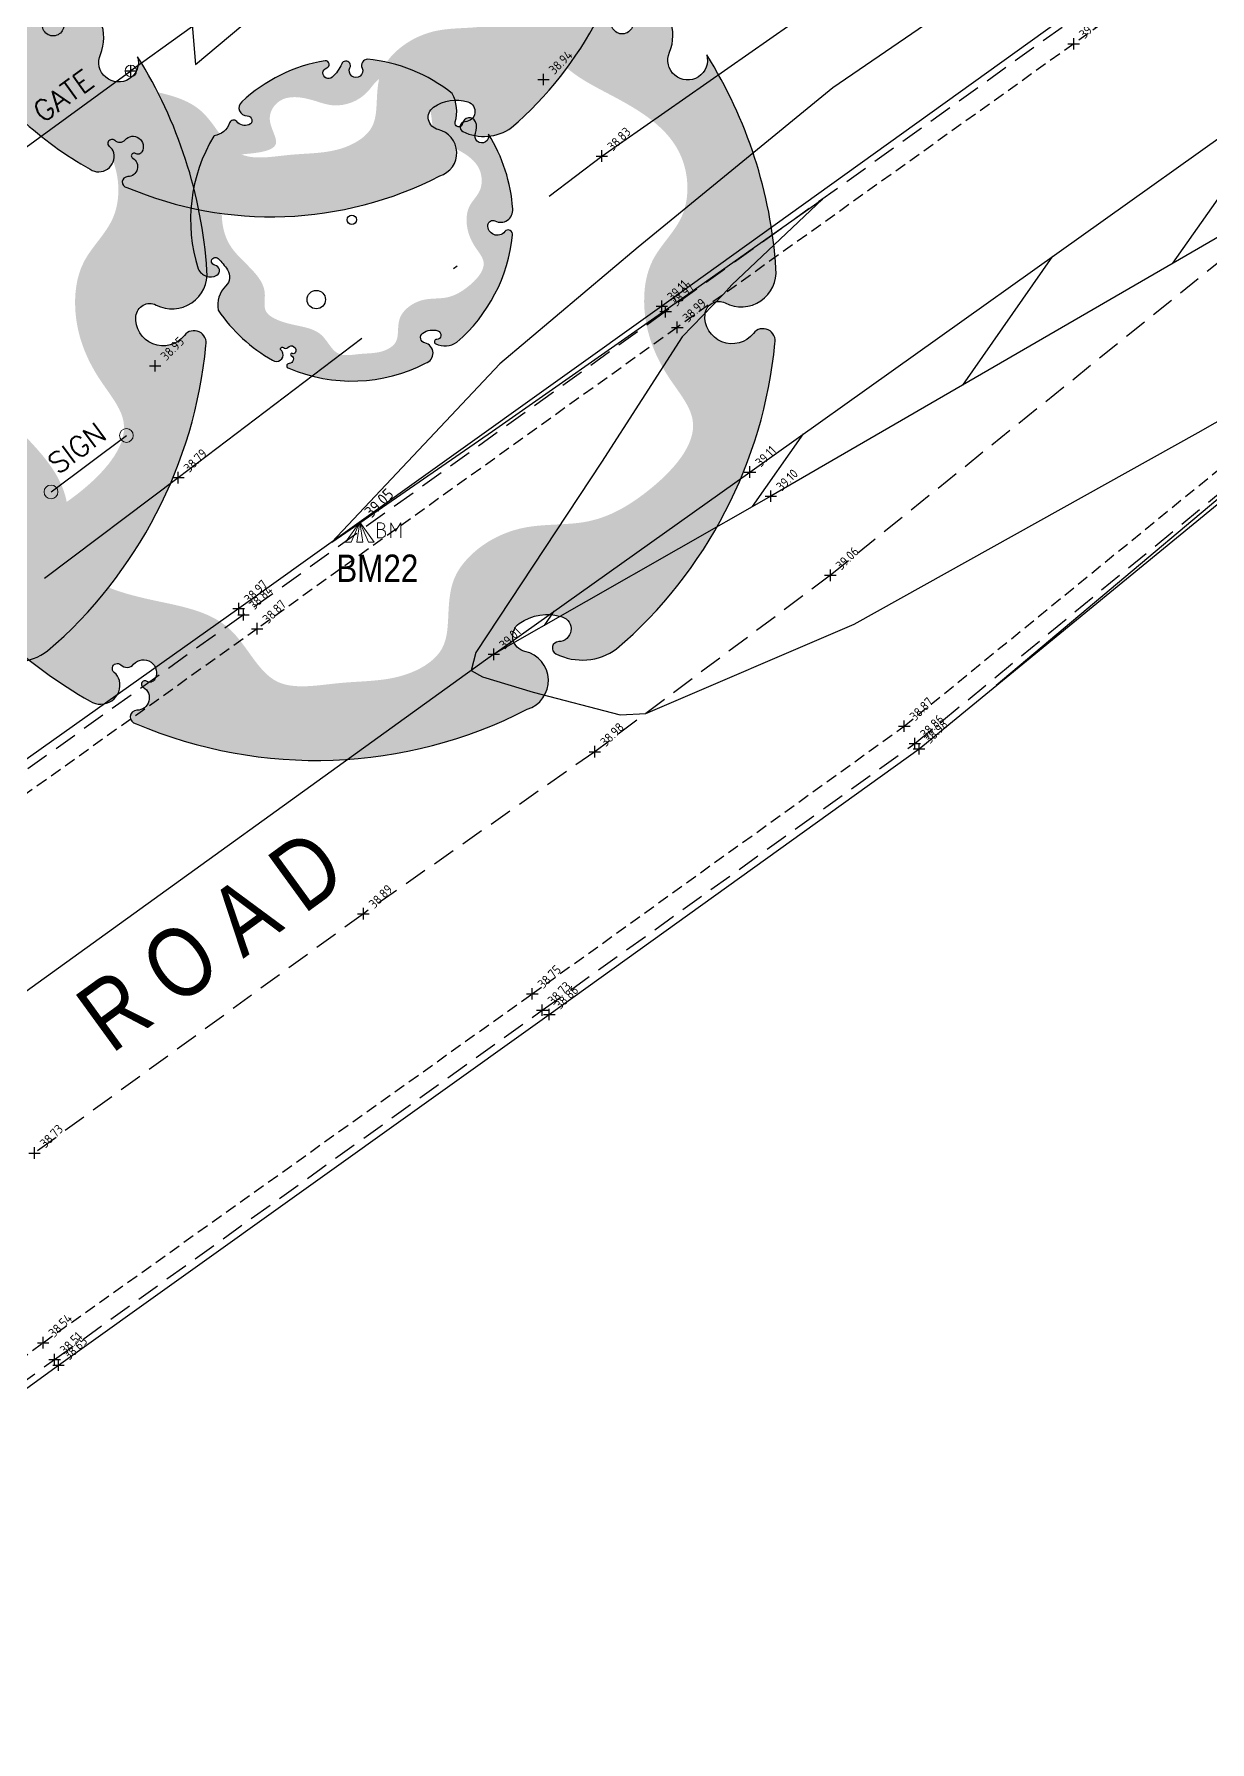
# Model space of a CAD drawing. Header units: metres. Extents: x 246075 to 247503, y 7418632 to 7419642.
# Drawn here: x 246829.05 to 246854.56, y 7418883.42 to 7418920.47 of the extents above; entities that cross this region are included whole.
import ezdxf
from ezdxf.enums import TextEntityAlignment as Align

# ---------------------------------------------------------------- set-up
doc = ezdxf.new("R2010")
doc.units = ezdxf.units.M
for name, pattern in [('DASHDOT', [10, 5, -2.5, 0, -2.5]), ('DASHED', [0.75, 0.5, -0.25]), ('HIDDEN', [0.375, 0.25, -0.125])]:
    doc.linetypes.add(name, pattern=pattern)
for name, color, linetype in [('-TEXT', 7, 'Continuous'), ('017_NAIL-L', 8, 'Continuous'), ('103_TOE_OF_BATTER', 37, 'DASHDOT'), ('103_TOE_OF_BATTER-L', 37, 'DASHDOT'), ('103_TOE_OF_BATTER-S', 37, 'DASHDOT'), ('104_EXISTING_SURFACE-L', 35, 'Continuous'), ('104_EXISTING_SURFACE-S', 35, 'Continuous'), ('201_SINGLE_TREE-H', 63, 'Continuous'), ('201_SINGLE_TREE-S', 96, 'Continuous'), ('408_BACK_OF_KERB', 10, 'Continuous'), ('408_BACK_OF_KERB-L', 10, 'Continuous'), ('408_BACK_OF_KERB-S', 10, 'Continuous'), ('415_LANE_LINE_DASHED', 53, 'DASHED'), ('415_LANE_LINE_DASHED-L', 53, 'DASHED'), ('415_LANE_LINE_DASHED-S', 53, 'DASHED'), ('418_LANE_LINE_SOLID', 53, 'Continuous'), ('418_LANE_LINE_SOLID-L', 53, 'Continuous'), ('418_LANE_LINE_SOLID-S', 53, 'Continuous'), ('503_SIGN', 89, 'Continuous'), ('903_FENCE', 24, 'FENCELINE'), ('903_FENCE-S', 24, 'Continuous'), ('904_GATE', 22, 'Continuous'), ('EX-BENCHMARK', 7, 'Continuous'), ('EX-BENCHMARK_(SLS)', 8, 'Continuous'), ('EX-GATE_(SLS)', 22, 'Continuous'), ('EX-TRAFFIC_SIGN_(SLS)', 89, 'Continuous'), ('Surface_Contours_Major', 4, 'Continuous')]:
    doc.layers.add(name, color=color, linetype=linetype)
for name, color, linetype, true_color in [('406_LIP_OF_KERB', 7, 'HIDDEN', 0xff4100), ('406_LIP_OF_KERB-L', 7, 'HIDDEN', 0xff4100), ('406_LIP_OF_KERB-S', 7, 'HIDDEN', 0xff4100), ('407_INVERT_OF_KERB', 7, 'DASHED', 0xff4100), ('407_INVERT_OF_KERB-L', 7, 'DASHED', 0xff4100), ('407_INVERT_OF_KERB-S', 7, 'DASHED', 0xff4100)]:
    doc.layers.add(name, color=color, linetype=linetype, true_color=true_color)
doc.styles.add('BOLD', font='ARIALN.TTF')
doc.styles.add('ISO2.5', font='isocp.shx', dxfattribs={"height": 2.5})
doc.styles.get("Standard").update_dxf_attribs({"font": 'SIMPLEX.shx'})
doc.linetypes.add('FENCELINE', pattern='A,0.5,-0.2,["/",Standard,S=0.1,R=0,X=0,Y=-0.05],-0.25', length=0.95)

# ---------------------------------------------------------------- blocks, each defined once
blk = doc.blocks.new('BM')
at = {"color": 0, "linetype": 'Continuous', "lineweight": 13}
for p, q in [((0, 0), (-0.31, -0.437)), ((-0.186, -0.437), (0, 0)), ((0, 0), (-0.062, -0.437)), ((0, 0), (0.186, -0.437)), ((0.31, -0.437), (0, 0)), ((0, 0), (0.062, -0.437)), ((0.472, -0.017), (0.383, -0.017)), ((0.383, -0.017), (0.383, -0.339)), ((0.472, -0.161), (0.383, -0.161)), ((0.383, -0.161), (0.389, -0.161)), ((0.383, -0.339), (0.472, -0.339)), ((0.383, -0.339), (0.389, -0.339)), ((0.522, -0.039), (0.472, -0.017)), ((0.472, -0.161), (0.522, -0.139)), ((0.516, -0.172), (0.472, -0.161)), ((0.472, -0.339), (0.516, -0.327)), ((0.549, -0.206), (0.516, -0.172)), ((0.516, -0.327), (0.549, -0.294)), ((0.544, -0.089), (0.522, -0.039)), ((0.522, -0.139), (0.544, -0.089)), ((0.56, -0.25), (0.549, -0.206)), ((0.549, -0.294), (0.56, -0.25)), ((0.671, -0.339), (0.671, -0.017)), ((0.671, -0.017), (0.776, -0.194)), ((0.776, -0.194), (0.887, -0.017)), ((0.887, -0.017), (0.887, -0.339)), ((-0.31, -0.437), (-0.186, -0.437)), ((-0.062, -0.437), (0.062, -0.437)), ((0.186, -0.437), (0.31, -0.437))]:
    blk.add_line(p, q, dxfattribs=at)
blk = doc.blocks.new('CROSS')
at = {"color": 0, "linetype": 'Continuous'}
for p, q in [((-0.5, 0), (0.5, 0)), ((0, -0.5), (0, 0.5))]:
    blk.add_line(p, q, dxfattribs=at)
blk = doc.blocks.new('201T')
at = {"layer": '201_SINGLE_TREE-S'}
blk.add_circle((0, 0), 0.5, dxfattribs=at)
blk = doc.blocks.new('201C')
at = {"layer": '201_SINGLE_TREE-H', "transparency": 33554534}
h = blk.add_hatch(color=256, dxfattribs=at)
h.paths.add_polyline_path([(-0.3717, -0.3344, 0.222926), (0.0196, -0.4996, 0.770799), (0.0439, -0.4417, -0.650302), (0.0511, -0.4116, -0.234737), (0.0964, -0.4247, -0.847312), (0.0816, -0.4475, 0.78443), (0.0732, -0.4583, 0.276934), (0.1352, -0.4813, 0.193599), (0.4309, -0.2536, 0.800435), (0.4144, -0.2337, -0.75216), (0.3757, -0.1925, -0.528914), (0.4006, -0.1909, 0.594112), (0.4663, -0.1804, 0.123805), (0.4962, 0.0616, -1.41759), (0.4607, 0.0811, 0.206906), (0.4758, 0.1133, 0.759729), (0.4374, 0.1252, -1.073307), (0.4187, 0.1392, 0.194379), (0.4474, 0.2231, 0.144612), (0.2544, 0.4304, 0.53339), (0.2277, 0.4128, -1.592592), (0.1939, 0.4293, 1.030038), (0.1758, 0.4513, -0.10361), (0.1314, 0.4262, -1.238487), (0.1282, 0.4593, 0.884725), (0.1336, 0.4818, 0.147549), (-0.1551, 0.4753, 0.71725), (-0.1579, 0.4291, -0.864032), (-0.1646, 0.4015, -0.310704), (-0.1946, 0.4266, 0.58143), (-0.2167, 0.4321, -0.281558), (-0.2766, 0.4162), (-0.2775, 0.4159, 0.217121), (-0.4959, 0.0634), (-0.4959, 0.0634, 0.440011), (-0.4522, 0.021, 0.723973), (-0.4442, 0.0516, -1.384648), (-0.4262, 0.0659, -0.051107), (-0.4149, 0.0223, -0.361502), (-0.441, -0.0208, 0.256822), (-0.4937, -0.0791, 0.116166), (-0.4065, -0.2911, 0.67803), (-0.3682, -0.2843, 0.170035), (-0.3696, -0.274, -1.054701), (-0.3596, -0.2696, 0.431903), (-0.3468, -0.2749, -0.910728), (-0.3329, -0.2993, -0.42046), (-0.3418, -0.2976, 1.007885), (-0.3479, -0.3018, -0.766634), (-0.3646, -0.3216, 0.938602), (-0.3717, -0.3344)])
edge = h.paths.add_edge_path(flags=16)
edge.add_spline(control_points=[(-0.3177, 0.2468), (-0.303, 0.2628), (-0.2856, 0.2893), (-0.256, 0.3411), (-0.1928, 0.3155), (-0.0921, 0.286), (-0.1162, 0.3941), (-0.0359, 0.4462), (0.0392, 0.3985), (0.1028, 0.3299), (0.1957, 0.3214), (0.2784, 0.3804), (0.3442, 0.2961), (0.3785, 0.2147), (0.3303, 0.1307), (0.3915, 0.0592), (0.4378, -0.0139), (0.4055, -0.0919), (0.3459, -0.1091), (0.3102, -0.1666), (0.3057, -0.2282), (0.3286, -0.3091), (0.2408, -0.3447), (0.1647, -0.3496), (0.103, -0.3142), (0.0463, -0.3153), (0.0047, -0.3356), (-0.0139, -0.3682), (-0.0327, -0.4069), (-0.0927, -0.4151), (-0.1463, -0.3868), (-0.23, -0.3665), (-0.2245, -0.2773), (-0.2864, -0.2294), (-0.3344, -0.1941), (-0.3737, -0.1409), (-0.3276, -0.0866), (-0.344, -0.0009), (-0.3866, 0.0828), (-0.3665, 0.1796), (-0.3359, 0.2271), (-0.3177, 0.2468)], knot_values=[0, 0, 0, 0, 0.064972, 0.101243, 0.15652, 0.245586, 0.324463, 0.387907, 0.486094, 0.554514, 0.671826, 0.728629, 0.823661, 0.919885, 0.989953, 1.075257, 1.171704, 1.23593, 1.293575, 1.346478, 1.426142, 1.479146, 1.570817, 1.644481, 1.712561, 1.774901, 1.807, 1.846291, 1.885582, 1.928182, 2.007036, 2.074591, 2.151638, 2.226455, 2.293426, 2.340744, 2.397548, 2.47317, 2.587294, 2.673595, 2.754259, 2.754259, 2.754259, 2.754259], degree=3, periodic=0)
at = {"layer": '201_SINGLE_TREE-S'}
blk.add_lwpolyline([(-0.3717, -0.3344, 0.222926), (0.0196, -0.4996, 0.770799), (0.0439, -0.4417, -0.650302), (0.0511, -0.4116, -0.234737), (0.0964, -0.4247, -0.847312), (0.0816, -0.4475, 0.78443), (0.0732, -0.4583, 0.276934), (0.1352, -0.4813, 0.193599), (0.4309, -0.2536, 0.800435), (0.4144, -0.2337, -0.75216), (0.3757, -0.1925, -0.528914), (0.4006, -0.1909, 0.594112), (0.4663, -0.1804, 0.123805), (0.4962, 0.0616, -1.41759), (0.4607, 0.0811, 0.206906), (0.4758, 0.1133, 0.759729), (0.4374, 0.1252, -1.073307), (0.4187, 0.1392, 0.194379), (0.4474, 0.2231, 0.144612), (0.2544, 0.4304, 0.53339), (0.2277, 0.4128, -1.592592), (0.1939, 0.4293, 1.030038), (0.1758, 0.4513, -0.10361), (0.1314, 0.4262, -1.238487), (0.1282, 0.4593, 0.884725), (0.1336, 0.4818, 0.147549), (-0.1551, 0.4753, 0.71725), (-0.1579, 0.4291, -0.864032), (-0.1646, 0.4015, -0.310704), (-0.1946, 0.4266, 0.58143), (-0.2167, 0.4321, -0.281558), (-0.2766, 0.4162), (-0.2775, 0.4159, 0.217121), (-0.4959, 0.0634), (-0.4959, 0.0634, 0.440011), (-0.4522, 0.021, 0.723973), (-0.4442, 0.0516, -1.384648), (-0.4262, 0.0659, -0.051107), (-0.4149, 0.0223, -0.361502), (-0.441, -0.0208, 0.256822), (-0.4937, -0.0791, 0.116166), (-0.4065, -0.2911, 0.67803), (-0.3682, -0.2843, 0.170035), (-0.3696, -0.274, -1.054701), (-0.3596, -0.2696, 0.431903), (-0.3468, -0.2749, -0.910728), (-0.3329, -0.2993, -0.42046), (-0.3418, -0.2976, 1.007885), (-0.3479, -0.3018, -0.766634), (-0.3646, -0.3216, 0.938602), (-0.3717, -0.3344)], format="xyb", dxfattribs=at)
blk = doc.blocks.new('GATE')
at = {"color": 0, "linetype": 'Continuous', "lineweight": 13}
blk.add_circle((0, 0), 0.125, dxfattribs=at)
blk = doc.blocks.new('SPD')
at = {"color": 0, "linetype": 'Continuous', "lineweight": 13}
blk.add_circle((0, 0), 0.15, dxfattribs=at)

msp = doc.modelspace()

# ---------------------------------------------------------------- hatches: boundary and pattern name
at = {"layer": '418_LANE_LINE_SOLID'}
h = msp.add_hatch(dxfattribs=at)
h.set_pattern_fill('ANSI31', color=256, scale=0.7, angle=10, style=0)
h.paths.add_polyline_path([(246855.443, 7418918.708), (246844.58, 7418910.97), (246839.021, 7418907.016), (246845.032, 7418910.446), (246856.628, 7418917.16), (246862.763, 7418922.221), (246870.698, 7418928.85), (246877.332, 7418934.392), (246870.398, 7418929.438), (246861.927, 7418923.387)])

# ---------------------------------------------------------------- linework, layer by layer
at = {"layer": '103_TOE_OF_BATTER'}
msp.add_lwpolyline([(246705.485, 7418928.476, 0.000003), (246706.202, 7418917.809, 0.000938)], format="xyb", dxfattribs=at)
msp.add_lwpolyline([(246821.197, 7418902.594), (246832.174, 7418910.85), (246841.366, 7418917.826), (246851.468, 7418924.88), (246858.333, 7418930.216)], dxfattribs=at)
at = {"layer": '406_LIP_OF_KERB'}
for p, q in [((246859.859, 7418926.143), (246851.606, 7418920.262)), ((246851.606, 7418920.262), (246843.002, 7418914.109)), ((246843.002, 7418914.109), (246833.886, 7418907.571)), ((246847.928, 7418905.457), (246857.022, 7418912.879)), ((246833.886, 7418907.571), (246823.509, 7418900.151)), ((246839.855, 7418899.649), (246847.928, 7418905.457)), ((246829.242, 7418892.08), (246839.855, 7418899.649)), ((246822.35, 7418887.034), (246829.242, 7418892.08))]:
    msp.add_line(p, q, dxfattribs=at)
at = {"layer": '407_INVERT_OF_KERB'}
for p, q in [((246851.352, 7418920.619), (246842.75, 7418914.452)), ((246842.75, 7418914.452), (246833.589, 7418907.873)), ((246848.156, 7418905.079), (246857.296, 7418912.592)), ((246833.589, 7418907.873), (246823.266, 7418900.5)), ((246840.073, 7418899.295), (246848.156, 7418905.079)), ((246829.489, 7418891.715), (246840.073, 7418899.295)), ((246822.578, 7418886.719), (246829.489, 7418891.715))]:
    msp.add_line(p, q, dxfattribs=at)
at = {"layer": '408_BACK_OF_KERB'}
for p, q in [((246851.272, 7418920.744), (246842.668, 7418914.567)), ((246842.668, 7418914.567), (246833.484, 7418908.007)), ((246848.248, 7418904.964), (246857.399, 7418912.47)), ((246833.484, 7418908.007), (246823.104, 7418900.643)), ((246840.225, 7418899.201), (246848.248, 7418904.964)), ((246829.573, 7418891.591), (246840.225, 7418899.201)), ((246822.669, 7418886.597), (246829.573, 7418891.591))]:
    msp.add_line(p, q, dxfattribs=at)
at = {"layer": '415_LANE_LINE_DASHED'}
for p, q in [((246855.477, 7418916.104), (246846.324, 7418908.731)), ((246846.324, 7418908.731), (246841.213, 7418904.903)), ((246841.213, 7418904.903), (246836.191, 7418901.388)), ((246836.191, 7418901.388), (246829.053, 7418896.195))]:
    msp.add_line(p, q, dxfattribs=at)
at = {"layer": '418_LANE_LINE_SOLID'}
for p, q in [((246844.58, 7418910.97), (246855.443, 7418918.708)), ((246856.628, 7418917.16), (246845.032, 7418910.446)), ((246839.021, 7418907.016), (246844.58, 7418910.97)), ((246845.032, 7418910.446), (246839.021, 7418907.016)), ((246839.021, 7418907.016), (246825.626, 7418897.36))]:
    msp.add_line(p, q, dxfattribs=at)
at = {"layer": '503_SIGN'}
msp.add_line((246829.411, 7418910.539), (246831.047, 7418911.765), dxfattribs=at)
at = {"layer": '903_FENCE'}
msp.add_line((246853.31, 7418935.704), (246831.145, 7418919.673), dxfattribs=at)
at = {"layer": '904_GATE'}
msp.add_line((246828.711, 7418917.907), (246831.145, 7418919.673), dxfattribs=at)
at = {"layer": 'Surface_Contours_Major', "elevation": 39}
msp.add_lwpolyline([(246825.449, 7418936.665), (246827.68, 7418930.348), (246829.211, 7418926.13), (246829.759, 7418924.563), (246830.904, 7418923.955), (246832.495, 7418923.14), (246832.342, 7418922.236), (246832.55, 7418919.815), (246835.053, 7418921.918), (246834.594, 7418923.172), (246837.121, 7418925.457), (246843.161, 7418928.739), (246839.595, 7418932.045), (246839.357, 7418936.863), (246840.918, 7418938.274), (246832.735, 7418939.457), (246829.503, 7418939.176), (246828.143, 7418939.252), (246826.013, 7418938.048), (246825.158, 7418937.503)], close=True, dxfattribs=at)
for points in [[(246855.095, 7418925.676), (246851.365, 7418922.717), (246846.381, 7418919.304), (246842.156, 7418915.849), (246839.148, 7418913.321), (246835.505, 7418909.452), (246838.995, 7418911.86), (246842.732, 7418914.477), (246846.155, 7418916.893), (246844.188, 7418915.035), (246844.007, 7418914.83), (246843.105, 7418913.904), (246841.36, 7418911.185), (246838.634, 7418907.058), (246838.527, 7418906.661), (246838.774, 7418906.526), (246839.875, 7418906.192), (246841.761, 7418905.699), (246842.319, 7418905.732), (246846.843, 7418907.67), (246854.304, 7418911.826), (246856.835, 7418913.268)], [(246857.326, 7418912.557), (246849.922, 7418906.339)]]:
    msp.add_lwpolyline(points, dxfattribs=at)

# ---------------------------------------------------------------- block references
at = {"layer": '103_TOE_OF_BATTER-S', "xscale": 0.25, "yscale": 0.25, "zscale": 0.25}
for p in [(246841.366, 7418917.826), (246832.174, 7418910.85)]:
    msp.add_blockref('CROSS', p, dxfattribs=at)
at = {"layer": '104_EXISTING_SURFACE-S', "xscale": 0.25, "yscale": 0.25, "zscale": 0.25}
for p in [(246840.098, 7418919.489), (246831.673, 7418913.274)]:
    msp.add_blockref('CROSS', p, dxfattribs=at)
at = {"layer": '201_SINGLE_TREE-S', "rotation": 25}
for name, p, xscale, yscale, zscale in [('201C', (246843.044, 7418932.554), 20, 20, 20), ('201C', (246834.188, 7418924.509), 16, 16, 16), ('201C', (246822.818, 7418914.669), 20, 20, 20), ('201C', (246835.167, 7418914.713), 20, 20, 20), ('201C', (246835.939, 7418916.444), 7, 7, 7), ('201T', (246835.939, 7418916.444), 0.2, 0.2, 0.2), ('201T', (246835.167, 7418914.713), 0.4, 0.4, 0.4)]:
    msp.add_blockref(name, p, dxfattribs=dict(at, xscale=xscale, yscale=yscale, zscale=zscale))
at = {"layer": '406_LIP_OF_KERB-S', "xscale": 0.25, "yscale": 0.25, "zscale": 0.25}
for p in [(246851.606, 7418920.262), (246843.002, 7418914.109), (246833.886, 7418907.571), (246847.928, 7418905.457), (246839.855, 7418899.649), (246829.242, 7418892.08)]:
    msp.add_blockref('CROSS', p, dxfattribs=at)
at = {"layer": '407_INVERT_OF_KERB-S', "xscale": 0.25, "yscale": 0.25, "zscale": 0.25}
for p in [(246842.75, 7418914.452), (246833.589, 7418907.873), (246848.156, 7418905.079), (246840.073, 7418899.295), (246829.489, 7418891.715)]:
    msp.add_blockref('CROSS', p, dxfattribs=at)
at = {"layer": '408_BACK_OF_KERB-S', "xscale": 0.25, "yscale": 0.25, "zscale": 0.25}
for p in [(246842.668, 7418914.567), (246833.484, 7418908.007), (246848.248, 7418904.964), (246840.225, 7418899.201), (246829.573, 7418891.591)]:
    msp.add_blockref('CROSS', p, dxfattribs=at)
at = {"layer": '415_LANE_LINE_DASHED-S', "xscale": 0.25, "yscale": 0.25, "zscale": 0.25}
for p in [(246846.324, 7418908.731), (246841.213, 7418904.903), (246836.191, 7418901.388), (246829.053, 7418896.195)]:
    msp.add_blockref('CROSS', p, dxfattribs=at)
at = {"layer": '418_LANE_LINE_SOLID-S', "xscale": 0.25, "yscale": 0.25, "zscale": 0.25}
for p in [(246844.58, 7418910.97), (246845.032, 7418910.446), (246839.021, 7418907.016)]:
    msp.add_blockref('CROSS', p, dxfattribs=at)
at = {"layer": '903_FENCE-S', "xscale": 0.25, "yscale": 0.25, "zscale": 0.25}
msp.add_blockref('CROSS', (246831.145, 7418919.673), dxfattribs=at)
at = {"layer": 'EX-BENCHMARK_(SLS)'}
msp.add_blockref('BM', (246836.113, 7418909.883), dxfattribs=at)
at = {"layer": 'EX-GATE_(SLS)', "lineweight": 30}
msp.add_blockref('GATE', (246831.145, 7418919.673), dxfattribs=at)
at = {"layer": 'EX-TRAFFIC_SIGN_(SLS)', "lineweight": 30}
for p in [(246831.047, 7418911.765), (246829.411, 7418910.539)]:
    msp.add_blockref('SPD', p, dxfattribs=at)

# ---------------------------------------------------------------- texts
at = {"layer": '-TEXT'}
for s, rotation, p in [('GATE', 35.9519, (246829.81, 7418918.952)), ('SIGN', 36.8398, (246830.109, 7418911.312))]:
    msp.add_text(s, height=0.45, rotation=rotation, dxfattribs=at).set_placement(p, align=Align.CENTER)
at = {"layer": '-TEXT', "style": 'BOLD'}
msp.add_text('D A R A M B A L               R O A D', height=1.5, rotation=36, dxfattribs=at).set_placement((246825.234, 7418894.343), align=Align.CENTER)
at = {"layer": '017_NAIL-L', "style": 'ISO2.5'}
msp.add_text('39.05', height=0.25, rotation=45, dxfattribs=at).set_placement((246836.28, 7418910.051), align=Align.MIDDLE_LEFT)
at = {"layer": '103_TOE_OF_BATTER-L', "style": 'ISO2.5'}
for s, p in [('38.83', (246841.533, 7418917.993)), ('38.79', (246832.342, 7418911.018))]:
    msp.add_text(s, height=0.2, rotation=45, dxfattribs=at).set_placement(p, align=Align.MIDDLE_LEFT)
at = {"layer": '104_EXISTING_SURFACE-L', "style": 'ISO2.5'}
for s, p in [('38.94', (246840.265, 7418919.656)), ('38.95', (246831.841, 7418913.442))]:
    msp.add_text(s, height=0.2, rotation=45, dxfattribs=at).set_placement(p, align=Align.MIDDLE_LEFT)
at = {"layer": '406_LIP_OF_KERB-L', "style": 'ISO2.5'}
for s, p in [('39.06', (246851.773, 7418920.429)), ('38.99', (246843.169, 7418914.277)), ('38.87', (246834.053, 7418907.739)), ('38.87', (246848.095, 7418905.624)), ('38.75', (246840.023, 7418899.817)), ('38.54', (246829.409, 7418892.248))]:
    msp.add_text(s, height=0.2, rotation=45, dxfattribs=at).set_placement(p, align=Align.MIDDLE_LEFT)
at = {"layer": '407_INVERT_OF_KERB-L', "style": 'ISO2.5'}
for s, p in [('38.97', (246842.917, 7418914.619)), ('38.84', (246833.756, 7418908.04)), ('38.86', (246848.324, 7418905.246)), ('38.73', (246840.241, 7418899.462)), ('38.51', (246829.656, 7418891.882))]:
    msp.add_text(s, height=0.2, rotation=45, dxfattribs=at).set_placement(p, align=Align.MIDDLE_LEFT)
at = {"layer": '408_BACK_OF_KERB-L', "style": 'ISO2.5'}
for s, p in [('39.11', (246842.835, 7418914.735)), ('38.97', (246833.652, 7418908.175)), ('38.98', (246848.415, 7418905.132)), ('38.86', (246840.393, 7418899.368)), ('38.65', (246829.741, 7418891.758))]:
    msp.add_text(s, height=0.2, rotation=45, dxfattribs=at).set_placement(p, align=Align.MIDDLE_LEFT)
at = {"layer": '415_LANE_LINE_DASHED-L', "style": 'ISO2.5'}
for s, p in [('39.06', (246846.491, 7418908.898)), ('38.98', (246841.381, 7418905.07)), ('38.89', (246836.359, 7418901.555)), ('38.73', (246829.221, 7418896.362))]:
    msp.add_text(s, height=0.2, rotation=45, dxfattribs=at).set_placement(p, align=Align.MIDDLE_LEFT)
at = {"layer": '418_LANE_LINE_SOLID-L', "style": 'ISO2.5'}
for s, p in [('39.11', (246844.747, 7418911.137)), ('39.10', (246845.199, 7418910.613)), ('39.01', (246839.188, 7418907.183))]:
    msp.add_text(s, height=0.2, rotation=45, dxfattribs=at).set_placement(p, align=Align.MIDDLE_LEFT)
at = {"layer": 'EX-BENCHMARK', "color": 2, "style": 'BOLD'}
msp.add_text('BM22', height=0.595, dxfattribs=at).set_placement((246836.492, 7418908.887), align=Align.MIDDLE)

doc.saveas('drawing.dxf')
